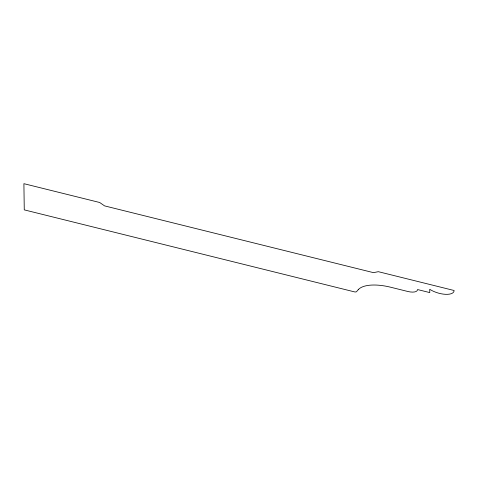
<?xml version="1.0" encoding="UTF-8"?>
<svg xmlns="http://www.w3.org/2000/svg" width="478" height="478" viewBox="0 0 478 478"><rect width="100%" height="100%" fill="white"/><g stroke="black" fill="none" stroke-linecap="round" stroke-linejoin="round"><path stroke-width="0.72" d="M358.237 289.704L356.564 291.634A2.539 1.046 17.1 0 1 354.246 291.813L24.264 209.872L23.9 183.677L99.675 202.493L104.592 205.887L373.467 272.651L378.325 271.683L454.1 290.499A15.224 6.286 17.1 0 1 445.502 294.323A15.224 6.286 17.1 0 1 429.722 289.31L429.77 292.584L417.551 289.554A10.146 4.194 17.1 0 1 407.836 291.49L390.645 287.224A35.515 14.675 17.1 0 0 358.237 289.704"/></g></svg>
